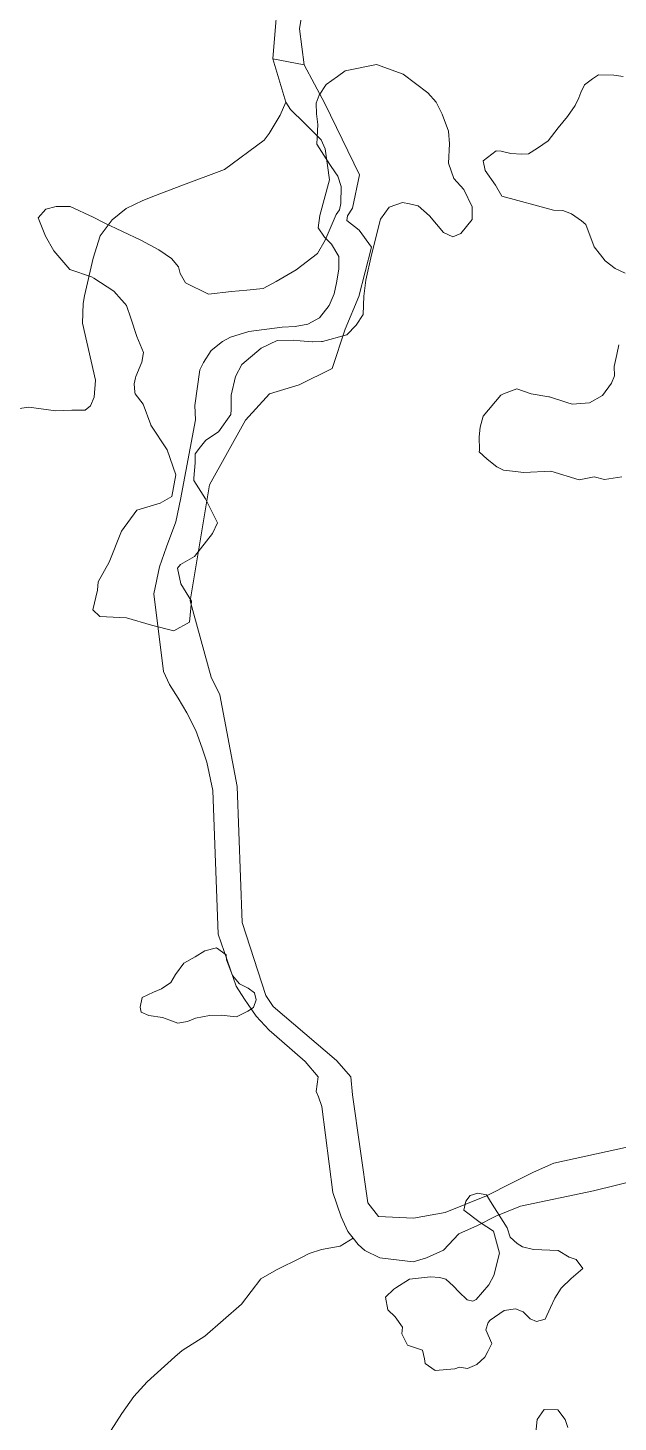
# Model space of a CAD drawing. Header units: metres. Extents: x 4652992 to 4879070, y 2074171 to 2309877.
# Drawn here: x 4654265.4 to 4654315.3, y 2307623.4 to 2307741.4 of the extents above; entities that cross this region are included whole.
import ezdxf

# ---------------------------------------------------------------- set-up
doc = ezdxf.new("R2010")
doc.units = ezdxf.units.M
doc.header["$MEASUREMENT"] = 0
for name, color, linetype, lineweight in [('Level 1', 2, 'Continuous', 0), ('Level 2', 6, 'Continuous', 0), ('Level 40', 1, 'Continuous', 0)]:
    doc.layers.add(name, color=color, linetype=linetype, lineweight=lineweight)

msp = doc.modelspace()

# ---------------------------------------------------------------- linework, layer by layer
at = {"layer": 'Level 1'}
for points in [[(4654262.515322, 2307708.903506, 1329), (4654265.459902, 2307709.305483, 1326), (4654267.7381, 2307709.002321, 1323), (4654269.11188, 2307709.068484, 1321), (4654270.219912, 2307709.068728, 1320.16), (4654270.669924, 2307709.428103, 1319.96), (4654270.977724, 2307710.162478, 1319.92), (4654271.093081, 2307711.612307, 1319.78), (4654269.994326, 2307716.415102, 1319), (4654270.051089, 2307718.074892, 1318.5), (4654270.161928, 2307718.731692, 1318.46), (4654270.893496, 2307721.934878, 1318), (4654271.506289, 2307723.81769, 1317.76), (4654272.513918, 2307725.177309, 1317.7), (4654273.705508, 2307726.12073, 1317.64), (4654275.096133, 2307726.810488, 1317.44), (4654276.169924, 2307727.230898, 1317.3), (4654278.32709, 2307728.036684, 1317.26), (4654282.023073, 2307729.426516, 1317), (4654285.364504, 2307731.905092, 1316.36), (4654285.787722, 2307732.468081, 1316.3), (4654286.719301, 2307734.026491, 1316), (4654287.199709, 2307735.11249, 1315.92)], [(4654271.741091, 2307621.481875, 1356.26), (4654271.987124, 2307622.068117, 1356), (4654273.341677, 2307624.178713, 1353), (4654274.354677, 2307625.601687, 1349), (4654275.483095, 2307626.848879, 1345), (4654277.811098, 2307628.956728, 1341), (4654278.435732, 2307629.512514, 1340), (4654280.356081, 2307630.722719, 1338), (4654283.448916, 2307633.411318, 1335), (4654285.083681, 2307635.58008, 1333), (4654286.423021, 2307636.335488, 1331), (4654288.476427, 2307637.351479, 1328), (4654289.18122, 2307637.722414, 1327), (4654290.223803, 2307638.037514, 1326), (4654291.813649, 2307638.34195, 1325), (4654292.902229, 2307639.019886, 1324.92)]]:
    msp.add_polyline3d(points, dxfattribs=at)
at = {"layer": 'Level 2'}
for points in [[(4654286.097772, 2307738.787614, 1315.56), (4654286.629373, 2307745.300178, 1315.42), (4654286.484168, 2307747.802799, 1315.32), (4654286.011181, 2307749.921847, 1315.3), (4654285.300686, 2307751.79409, 1315.3), (4654284.781521, 2307753.303795, 1315.3), (4654284.438687, 2307754.453928, 1315.3), (4654284.345485, 2307756.241907, 1315), (4654284.034366, 2307762.798733, 1314), (4654285.436051, 2307769.293846, 1313.4), (4654285.866912, 2307771.790775, 1313.32), (4654286.14965, 2307773.713984, 1313.28), (4654286.296325, 2307776.653663, 1313.18), (4654287.008472, 2307781.538229, 1313), (4654286.216883, 2307784.926314, 1312.8), (4654285.224191, 2307786.715208, 1312.74), (4654283.697243, 2307788.408752, 1312.66), (4654282.220301, 2307789.582164, 1312.58), (4654280.199868, 2307790.538359, 1312.54), (4654276.369545, 2307792.718349, 1312.48), (4654273.476092, 2307795.285151, 1312.36), (4654268.19568, 2307801.796002, 1312), (4654259.85223, 2307813.063329, 1311.32)], [(4654288.750207, 2307738.278777, 1315.56), (4654288.358272, 2307741.317866, 1315.56), (4654288.655478, 2307743.079286, 1315.56)], [(4654321.007509, 2307644.927126, 1325.6), (4654313.224489, 2307643.006533, 1325.44), (4654307.060732, 2307641.702883, 1325.28), (4654304.971682, 2307640.884096, 1325.28), (4654303.42029, 2307640.081911, 1325.28), (4654301.83832, 2307639.389101, 1325.28), (4654300.53229, 2307637.98749, 1325.16), (4654299.099489, 2307637.351931, 1325.14), (4654297.983095, 2307637.016909, 1325.14), (4654295.149111, 2307637.347475, 1325), (4654293.874697, 2307637.973879, 1324.94), (4654293.334292, 2307638.4751, 1324.92), (4654292.902229, 2307639.019886, 1324.92), (4654292.461916, 2307639.575075, 1324.92), (4654291.874087, 2307640.809511, 1324.92), (4654291.172121, 2307642.876284, 1324.9), (4654290.246279, 2307650.15729, 1324), (4654289.972719, 2307650.968691, 1323.94), (4654289.784487, 2307651.418886, 1323.8), (4654289.942873, 2307652.6449, 1323), (4654288.850527, 2307653.94269, 1322.8), (4654286.859682, 2307655.673281, 1322.7), (4654285.782717, 2307656.606325, 1322.58), (4654284.70093, 2307657.781496, 1322.58), (4654284.33948, 2307658.316897, 1322.58), (4654283.703676, 2307659.215884, 1322.54), (4654283.007326, 2307660.333498, 1322.54), (4654281.478091, 2307664.733279, 1322), (4654281.029726, 2307676.880129, 1321), (4654280.511477, 2307679.273073, 1320.84), (4654280.12311, 2307680.468874, 1320.72), (4654279.600283, 2307681.949282, 1320.56), (4654278.825075, 2307683.461489, 1320.48), (4654278.098086, 2307684.688479, 1320.38), (4654277.36133, 2307685.865481, 1320.3), (4654276.867312, 2307686.961123, 1320.2), (4654276.049502, 2307693.529909, 1320), (4654276.527285, 2307695.81592, 1319.98), (4654277.111696, 2307697.495302, 1319.94), (4654277.885683, 2307699.620486, 1319.86), (4654278.286318, 2307701.507876, 1319.74), (4654279.558108, 2307708.242129, 1319.62), (4654279.517885, 2307709.456484, 1319.6), (4654279.94269, 2307712.471682, 1319), (4654280.237673, 2307713.103884, 1318.96), (4654280.878908, 2307714.099917, 1318.64), (4654281.836733, 2307714.862124, 1318.58), (4654282.531313, 2307715.244509, 1318.48), (4654284.076113, 2307715.724306, 1318), (4654286.884524, 2307716.07593, 1317.8), (4654288.002077, 2307716.152102, 1317.7), (4654289.05292, 2307716.327517, 1317.62), (4654290.055117, 2307716.874331, 1317.6), (4654290.86188, 2307717.924502, 1317.56), (4654291.294314, 2307718.909304, 1317.5), (4654291.491274, 2307719.836306, 1317.46), (4654291.697085, 2307720.985903, 1317.4), (4654291.697512, 2307722.054507, 1317.4), (4654291.074282, 2307723.106081, 1317.4), (4654290.467104, 2307723.706484, 1317.4), (4654289.928286, 2307724.483279, 1317.4), (4654290.07831, 2307725.52289, 1317.36), (4654290.902102, 2307728.541689, 1317), (4654290.535097, 2307731.181277, 1316.28), (4654290.198916, 2307731.936098, 1316.06), (4654288.77289, 2307733.337893, 1316), (4654287.592715, 2307734.508303, 1315.98), (4654287.199709, 2307735.11249, 1315.92), (4654286.097903, 2307738.787722, 1315.56), (4654288.750307, 2307738.278933, 1315.56), (4654290.497927, 2307735.012881, 1316), (4654293.436281, 2307728.974673, 1317), (4654292.853701, 2307726.140688, 1317.4029), (4654292.408877, 2307725.513491, 1317.4029), (4654292.365114, 2307725.114321, 1317.4029), (4654293.396487, 2307724.30292, 1317.4029), (4654294.457522, 2307722.857119, 1317.4029), (4654293.383486, 2307718.666506, 1317.6112), (4654292.217287, 2307715.902895, 1317.6112), (4654291.132326, 2307712.596926, 1317.6112), (4654288.321902, 2307711.198733, 1318), (4654285.822085, 2307710.455691, 1319), (4654283.785525, 2307708.205508, 1319.6031), (4654280.740725, 2307702.739077, 1319.706), (4654279.104494, 2307692.934084, 1320), (4654280.901308, 2307686.478274, 1320.5406), (4654281.628908, 2307684.978274, 1320.5406), (4654283.082094, 2307677.229128, 1321), (4654283.514284, 2307665.711123, 1322), (4654285.515505, 2307659.544131, 1322.7019), (4654286.132082, 2307658.609133, 1322.7019), (4654291.49988, 2307654.052675, 1323), (4654292.689089, 2307652.657473, 1323.94), (4654292.850893, 2307651.131289, 1324), (4654294.1449, 2307642.001284, 1324.92), (4654295.040896, 2307640.842287, 1324.92)], [(4654295.040896, 2307640.842287, 1324.92), (4654298.007693, 2307640.706911, 1325), (4654300.67029, 2307641.183474, 1325.28), (4654304.17853, 2307642.580508, 1325.4016), (4654306.348086, 2307643.688723, 1325.4016), (4654308.152285, 2307644.578921, 1325.4016), (4654309.885073, 2307645.364077, 1325.4016), (4654321.868716, 2307647.983523, 1325.6)]]:
    msp.add_polyline3d(points, dxfattribs=at)
at = {"layer": 'Level 40', "color": 3}
for points in [[(4654281.431795, 2307699.543248, 1333.64), (4654280.422108, 2307701.56884, 1333.64), (4654279.432756, 2307703.101644, 1332.44), (4654279.423502, 2307703.306471, 1332.44), (4654279.534269, 2307704.603738, 1332.44), (4654279.527831, 2307705.379118, 1332.44), (4654279.981866, 2307705.94667, 1332.04), (4654280.448302, 2307706.529724, 1332.04), (4654281.500219, 2307707.231307, 1329.64), (4654282.562802, 2307708.699606, 1329.64), (4654282.568722, 2307709.106501, 1329.64), (4654282.586439, 2307710.324107, 1329.64), (4654282.957697, 2307711.903529, 1328.04), (4654283.471046, 2307712.923378, 1328.04), (4654285.111292, 2307714.303234, 1326.04), (4654286.481677, 2307714.957011, 1325.64), (4654287.83771, 2307714.981731, 1325.64), (4654288.425111, 2307714.936803, 1325.64), (4654289.469633, 2307714.856913, 1325.64), (4654289.502455, 2307714.854402, 1325.64), (4654290.2217, 2307714.864452, 1325.64), (4654290.304012, 2307714.886029, 1325.7015), (4654292.364752, 2307715.426232, 1327.24), (4654293.143456, 2307716.240987, 1327.24), (4654293.735529, 2307717.143988, 1327.24), (4654293.798185, 2307718.714085, 1327.24), (4654293.968468, 2307720.058467, 1327.24), (4654294.457311, 2307722.20964, 1329.24), (4654295.219487, 2307725.214591, 1329.24), (4654295.937807, 2307726.242424, 1329.24), (4654297.086141, 2307726.624441, 1329.24), (4654297.667384, 2307726.508553, 1329.24), (4654298.409518, 2307726.360587, 1329.24), (4654299.358891, 2307725.509412, 1329.24), (4654300.552213, 2307724.100422, 1329.24), (4654301.345809, 2307723.738526, 1329.24), (4654302.013335, 2307724.012766, 1329.24), (4654302.967297, 2307725.197286, 1329.24), (4654302.979476, 2307726.264054, 1329.24), (4654302.257019, 2307727.731822, 1329.24), (4654301.425504, 2307728.661272, 1329.24), (4654300.977333, 2307729.972462, 1329.24), (4654301.04961, 2307731.587109, 1329.24), (4654300.963793, 2307732.67325, 1329.24), (4654300.437466, 2307734.101706, 1329.24), (4654299.92984, 2307735.119168, 1329.24), (4654299.225616, 2307735.921294, 1329.24), (4654297.132975, 2307737.480304, 1328.04), (4654294.885925, 2307738.307177, 1326.84), (4654292.227122, 2307737.778579, 1326.04), (4654291.566395, 2307737.297078, 1326.04), (4654290.609849, 2307736.619028, 1326.04), (4654290.017012, 2307735.715137, 1326.04), (4654289.779145, 2307735.047086, 1326.04), (4654289.79664, 2307734.123686, 1326.04), (4654289.922503, 2307733.229766, 1326.04), (4654289.850948, 2307732.119642, 1326.04), (4654289.839772, 2307731.559663, 1326.04), (4654290.614657, 2307730.331843, 1326.04), (4654291.046332, 2307729.683546, 1326.04), (4654291.595747, 2307728.858426, 1326.04), (4654291.879219, 2307727.984087, 1326.04), (4654291.846331, 2307726.559419, 1326.04), (4654291.736753, 2307726.018985, 1326.04), (4654291.450266, 2307725.616052, 1326.04), (4654290.537326, 2307723.448465, 1327.64), (4654289.88707, 2307722.306169, 1329.24), (4654288.075688, 2307720.942185, 1330.84), (4654286.399405, 2307719.955031, 1330.84), (4654285.279674, 2307719.350059, 1330.8549), (4654283.909805, 2307719.229165, 1330.435), (4654282.620774, 2307719.115406, 1330.04), (4654280.657471, 2307718.88629, 1328.84), (4654278.707019, 2307719.83567, 1328.84), (4654278.257642, 2307720.638579, 1328.84), (4654278.11181, 2307721.177152, 1328.84), (4654277.544492, 2307721.901658, 1328.84), (4654276.466913, 2307722.626, 1328.84), (4654274.948, 2307723.438333, 1328.84), (4654271.849157, 2307724.920954, 1328.44), (4654270.900168, 2307725.377676, 1328.0449), (4654268.967161, 2307726.30798, 1327.24), (4654267.787277, 2307726.288013, 1327.24), (4654266.893242, 2307726.064524, 1329.24), (4654266.239288, 2307725.333919, 1330.44), (4654266.86806, 2307723.795113, 1332.44), (4654267.58387, 2307722.543711, 1333.64), (4654268.940653, 2307720.965042, 1334.84), (4654270.778284, 2307720.357184, 1336.44), (4654270.96663, 2307720.235404, 1336.6807), (4654272.656405, 2307719.142836, 1338.84), (4654273.313559, 2307718.407909, 1338.84), (4654273.58576, 2307718.083588, 1338.84), (4654273.719376, 2307717.924389, 1338.84), (4654274.104241, 2307716.841128, 1338.84), (4654274.594499, 2307715.283871, 1338.84), (4654275.177783, 2307713.949976, 1340.04), (4654275.011103, 2307713.128876, 1340.04), (4654274.514329, 2307711.921268, 1340.04), (4654274.487806, 2307711.790612, 1340.04), (4654274.38686, 2307711.293337, 1340.04), (4654274.44306, 2307710.57851, 1340.04), (4654274.464334, 2307710.431124, 1339.24), (4654275.130497, 2307709.572364, 1339.24), (4654275.784139, 2307707.81212, 1338.0436), (4654275.786079, 2307707.806895, 1338.04), (4654277.164644, 2307705.699394, 1337.24), (4654277.897438, 2307703.586016, 1337.24), (4654277.567448, 2307701.768529, 1338.44), (4654276.567491, 2307701.207722, 1340.04), (4654274.592188, 2307700.604603, 1342.04), (4654273.311072, 2307698.828102, 1346.04), (4654272.2654, 2307696.196689, 1347.64), (4654271.33083, 2307694.540445, 1347.64), (4654271.26584, 2307693.826622, 1346.84), (4654270.874246, 2307692.162408, 1345.64), (4654271.459156, 2307691.596369, 1345.64), (4654273.737298, 2307691.491524, 1345.64), (4654275.832466, 2307690.859625, 1344.04), (4654277.738547, 2307690.3794, 1344.04), (4654279.061788, 2307691.139568, 1340.84), (4654279.223796, 2307692.889685, 1338.84), (4654278.317986, 2307694.376519, 1336.04), (4654278.029489, 2307695.697298, 1336.04), (4654278.292944, 2307695.998456, 1336.04), (4654279.482801, 2307696.68866, 1333.64), (4654280.990377, 2307698.617782, 1333.64), (4654281.431795, 2307699.543248, 1333.64)], [(4654315.738444, 2307737.287092, 1335.6853), (4654314.938871, 2307737.415979, 1335.6853), (4654313.644312, 2307737.424695, 1334.1853), (4654313.144523, 2307737.093702, 1334.1853), (4654312.457995, 2307736.591371, 1333.6853), (4654312.157356, 2307735.930162, 1333.6853), (4654311.985432, 2307735.477336, 1332.1853), (4654311.666689, 2307734.846213, 1332.1853), (4654311.043552, 2307733.903986, 1332.1853), (4654310.240026, 2307732.950775, 1332.1853), (4654309.38297, 2307731.862749, 1332.1853), (4654308.495488, 2307731.229246, 1332.1853), (4654307.719836, 2307730.752718, 1332.1853), (4654307.162606, 2307730.722898, 1331.1853), (4654306.233626, 2307730.77322, 1331.1853), (4654305.423403, 2307730.988445, 1330.6853), (4654305.006169, 2307731.001757, 1330.6853), (4654303.911577, 2307730.162143, 1329.6853), (4654304.053894, 2307729.335816, 1329.6853), (4654304.950532, 2307728.100098, 1329.6853), (4654305.48029, 2307727.155539, 1329.6853), (4654309.838687, 2307725.991393, 1341.6853), (4654310.647783, 2307725.966661, 1341.6853), (4654311.383954, 2307725.671279, 1342.1853), (4654312.208506, 2307725.081963, 1342.1853), (4654312.585891, 2307724.769191, 1342.1853), (4654313.300997, 2307722.869684, 1342.1853), (4654313.831684, 2307722.195155, 1343.1853), (4654314.20622, 2307721.705199, 1343.1853), (4654315.074881, 2307721.034745, 1343.1853), (4654315.898543, 2307720.653926, 1343.1853)], [(4654315.375321, 2307714.594788, 1344.84), (4654315.205478, 2307713.781928, 1343.3186), (4654314.992915, 2307712.764609, 1342.44), (4654315.008305, 2307711.963239, 1342.44), (4654314.750748, 2307711.349331, 1342.44), (4654314.005367, 2307710.300456, 1342.44), (4654312.902105, 2307709.677739, 1342.44), (4654311.415546, 2307709.574978, 1342.44), (4654310.977155, 2307709.715909, 1342.0699), (4654309.520179, 2307710.18429, 1340.84), (4654309.466391, 2307710.193471, 1340.84), (4654307.971529, 2307710.44865, 1340.84), (4654306.754737, 2307710.873718, 1340.04), (4654305.62336, 2307710.430655, 1340.04), (4654305.399839, 2307710.343121, 1340.04), (4654303.911098, 2307708.552685, 1338.04), (4654303.634156, 2307707.626676, 1338.04), (4654303.554983, 2307706.795017, 1338.04), (4654303.59541, 2307705.671865, 1338.04), (4654303.569352, 2307705.543248, 1338.04), (4654304.24655, 2307704.917555, 1338.04), (4654305.05255, 2307704.26617, 1338.04), (4654305.618841, 2307703.974821, 1338.04), (4654306.115301, 2307703.91718, 1338.8514), (4654307.331981, 2307703.775918, 1340.84), (4654309.609077, 2307703.900488, 1341.24), (4654309.63018, 2307703.894004, 1341.2786), (4654312.012229, 2307703.162092, 1345.64), (4654313.290341, 2307703.435895, 1346.3607), (4654314.172632, 2307703.210259, 1347.1853), (4654315.635948, 2307703.431279, 1347.1853)], [(4654277.399291, 2307657.4429, 1333.24), (4654278.074814, 2307657.2048, 1333.24), (4654278.880583, 2307657.354037, 1333.24), (4654279.557415, 2307657.632326, 1333.24), (4654280.741208, 2307657.861135, 1333.24), (4654281.725587, 2307657.871405, 1333.24), (4654282.739522, 2307657.772451, 1333.24), (4654283.026434, 2307657.730746, 1331.64), (4654283.99485, 2307658.214082, 1331.64), (4654284.473838, 2307658.532645, 1331.64), (4654284.704517, 2307659.159565, 1331.64), (4654284.566511, 2307659.756498, 1331.64), (4654284.029573, 2307660.174195, 1331.64), (4654283.273322, 2307660.532116, 1331.64), (4654282.68725, 2307661.218419, 1331.64), (4654282.18252, 2307662.561374, 1331.64), (4654282.163636, 2307662.979221, 1331.64), (4654281.332235, 2307663.580844, 1333.24), (4654280.347275, 2307663.312425, 1333.24), (4654279.520783, 2307662.805757, 1333.24), (4654278.584835, 2307662.269257, 1333.24), (4654277.876515, 2307661.325717, 1333.24), (4654277.477035, 2307660.630504, 1333.24), (4654276.700181, 2307660.113887, 1333.24), (4654276.023358, 2307659.835617, 1333.24), (4654275.047729, 2307659.35864, 1333.24), (4654274.886588, 2307658.56417, 1333.24), (4654274.955085, 2307658.137189, 1333.24), (4654275.620526, 2307657.849436, 1333.24), (4654276.773462, 2307657.671086, 1333.24), (4654277.399291, 2307657.4429, 1333.24)], [(4654305.277746, 2307637.725786, 1343.64), (4654304.787242, 2307635.848413, 1344.44), (4654304.377285, 2307635.056697, 1344.44), (4654303.294002, 2307633.81695, 1344.44), (4654303.01353, 2307633.664924, 1344.44), (4654302.541624, 2307633.800684, 1344.44), (4654301.84686, 2307634.480084, 1344.44), (4654301.399722, 2307634.943678, 1344.44), (4654300.728785, 2307635.535115, 1344.44), (4654300.216894, 2307635.678851, 1344.44), (4654299.440723, 2307635.75053, 1344.44), (4654297.662581, 2307635.539633, 1345.64), (4654296.502375, 2307634.800352, 1346.04), (4654296.344106, 2307634.699503, 1346.84), (4654295.624321, 2307634.013667, 1346.84), (4654295.82126, 2307632.937523, 1346.84), (4654296.450281, 2307632.355786, 1346.84), (4654297.062676, 2307631.487031, 1346.84), (4654297.029405, 2307630.913005, 1346.84), (4654297.497952, 2307629.948494, 1346.84), (4654298.755316, 2307629.535142, 1349.64), (4654298.93648, 2307628.796352, 1349.64), (4654298.9833, 2307628.415018, 1349.64), (4654299.843981, 2307627.806547, 1351.64), (4654301.504096, 2307627.960158, 1352.44), (4654301.900582, 2307628.086972, 1352.44), (4654302.581815, 2307627.992222, 1352.44), (4654303.35121, 2307628.332925, 1352.44), (4654304.034642, 2307628.949251, 1351.64), (4654304.280565, 2307629.419288, 1351.64), (4654304.640088, 2307630.10645, 1351.64), (4654304.124993, 2307631.26041, 1350.44), (4654304.332935, 2307631.879505, 1350.44), (4654304.500553, 2307632.07916, 1348.84), (4654305.660819, 2307632.884365, 1348.84), (4654306.640138, 2307633.019904, 1348.84), (4654307.292246, 2307632.76568, 1348.84), (4654307.879974, 2307632.19335, 1348.84), (4654308.412751, 2307631.962933, 1348.84), (4654309.153393, 2307632.146102, 1348.84), (4654309.601297, 2307633.132308, 1348.84), (4654309.969177, 2307633.927619, 1348.84), (4654310.490886, 2307634.770516, 1347.24), (4654311.352669, 2307635.585051, 1342.44), (4654312.317304, 2307636.435049, 1342.44), (4654311.765368, 2307637.212342, 1342.44), (4654311.180102, 2307637.412513, 1342.44), (4654310.250622, 2307637.973244, 1342.44), (4654308.143165, 2307638.061152, 1339.24), (4654307.225347, 2307638.286145, 1339.24), (4654306.774815, 2307638.543495, 1339.24), (4654306.171857, 2307639.082438, 1339.24), (4654305.915871, 2307639.887049, 1339.24), (4654304.51376, 2307642.105965, 1336.04), (4654304.16729, 2307642.679422, 1336.04), (4654303.439775, 2307642.824576, 1336.04), (4654302.808509, 2307642.614308, 1336.04), (4654302.419272, 2307642.14561, 1336.04), (4654302.263887, 2307641.378074, 1336.04), (4654303.630428, 2307640.320576, 1340.04), (4654304.782433, 2307639.60634, 1342.44), (4654305.277746, 2307637.725786, 1343.64)], [(4654311.061258, 2307623.003496, 1343.64), (4654310.827013, 2307623.662755, 1343.64), (4654310.21604, 2307624.478848, 1343.64), (4654309.047731, 2307624.500018, 1344.44), (4654308.46794, 2307623.65691, 1346.84), (4654308.344544, 2307622.56904, 1348.84)]]:
    msp.add_polyline3d(points, dxfattribs=at)

doc.saveas('drawing.dxf')
